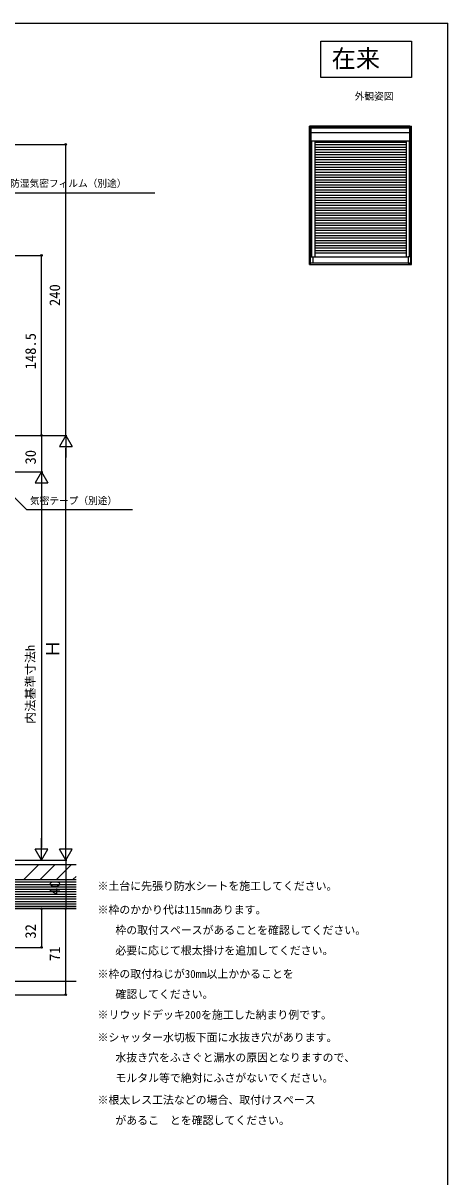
# Model space of a CAD drawing. Units: millimetres, scale not verified. Extents: x -525 to 525, y -783 to 779.
# Drawn here: x 174 to 525, y -204 to 747 of the extents above; entities that cross this region are included whole.
import ezdxf
from ezdxf.enums import TextEntityAlignment as Align

# ---------------------------------------------------------------- set-up
doc = ezdxf.new("R2010")
doc.units = ezdxf.units.MM
doc.header["$LTSCALE"] = 4
for name, color, linetype in [('0-1_USER1', 3, 'Continuous'), ('0-6_YKK_A1', 4, 'Continuous'), ('0-7_YKK_D', 6, 'Continuous'), ('0-8_YKK_ZWAK', 7, 'Continuous'), ('0-9_YSS_K', 3, 'Continuous'), ('0-A_YSS_KE', 3, 'Continuous')]:
    doc.layers.add(name, color=color, linetype=linetype)
doc.styles.add('ＭＳ ゴシック', font='')
doc.styles.get('ＭＳ ゴシック').set_extended_font_data('MS Gothic')

msp = doc.modelspace()

# ---------------------------------------------------------------- linework, layer by layer
at = {"layer": '0-1_USER1'}
msp.add_lwpolyline([(420, 732.3), (495, 732.3), (495, 702.3), (420, 702.3)], close=True, dxfattribs=at)
at = {"layer": '0-6_YKK_A1'}
for p, q in [((410.607, 548.359), (410.607, 662.3)), ((412.118, 662.3), (410.607, 662.3)), ((411.549, 548.359), (411.549, 662.3)), ((494.058, 661.094), (411.549, 661.094)), ((412.067, 650.106), (412.067, 661.094)), ((493.54, 660.658), (412.067, 660.658)), ((493.54, 656.701), (412.067, 656.701)), ((493.489, 662.3), (412.118, 662.3)), ((493.489, 662.3), (495, 662.3)), ((493.54, 650.106), (493.54, 661.094)), ((494.058, 662.3), (494.058, 548.359)), ((495, 548.359), (495, 662.3)), ((494.058, 650.056), (411.549, 650.056)), ((412.35, 650.056), (412.35, 554.505)), ((414.987, 650.056), (414.987, 554.387)), ((490.62, 648.988), (414.987, 648.988)), ((490.62, 646.916), (414.987, 646.916)), ((490.62, 650.056), (490.62, 554.387)), ((493.258, 554.505), (493.258, 650.056)), ((490.62, 644.844), (414.987, 644.844)), ((490.62, 642.772), (414.987, 642.772)), ((490.62, 640.699), (414.987, 640.699)), ((490.62, 638.627), (414.987, 638.627)), ((490.62, 636.555), (414.987, 636.555)), ((490.62, 634.483), (414.987, 634.483)), ((490.62, 632.411), (414.987, 632.411)), ((490.62, 630.339), (414.987, 630.339)), ((490.62, 628.267), (414.987, 628.267)), ((490.62, 626.195), (414.987, 626.195)), ((490.62, 624.122), (414.987, 624.122)), ((490.62, 622.05), (414.987, 622.05)), ((490.62, 619.978), (414.987, 619.978)), ((490.62, 617.906), (414.987, 617.906)), ((490.62, 615.834), (414.987, 615.834)), ((490.62, 613.762), (414.987, 613.762)), ((490.62, 611.69), (414.987, 611.69)), ((490.62, 609.617), (414.987, 609.617)), ((490.62, 607.545), (414.987, 607.545)), ((414.987, 605.473), (490.62, 605.473)), ((414.987, 603.401), (490.62, 603.401)), ((414.987, 601.329), (490.62, 601.329)), ((414.987, 599.257), (490.62, 599.257)), ((414.987, 597.185), (490.62, 597.185)), ((414.987, 595.112), (490.62, 595.112)), ((414.987, 593.04), (490.62, 593.04)), ((414.987, 590.968), (490.62, 590.968)), ((414.987, 588.896), (490.62, 588.896)), ((414.987, 586.824), (490.62, 586.824)), ((414.987, 584.752), (490.62, 584.752)), ((414.987, 582.68), (490.62, 582.68)), ((414.987, 580.607), (490.62, 580.607)), ((414.987, 578.535), (490.62, 578.535)), ((414.987, 576.463), (490.62, 576.463)), ((414.987, 574.391), (490.62, 574.391)), ((414.987, 572.319), (490.62, 572.319)), ((414.987, 570.247), (490.62, 570.247)), ((414.987, 568.175), (490.62, 568.175)), ((414.987, 566.102), (490.62, 566.102)), ((414.987, 564.03), (490.62, 564.03)), ((414.987, 561.958), (490.62, 561.958)), ((492.104, 554.387), (413.504, 554.387)), ((414.987, 559.886), (490.62, 559.886)), ((414.987, 558.002), (490.62, 558.002)), ((492.104, 554.505), (492.104, 549.418)), ((494.058, 554.505), (492.104, 554.505)), ((410.607, 548.359), (495, 548.359)), ((412.35, 549.418), (412.35, 549.301)), ((493.258, 549.301), (412.35, 549.301)), ((492.104, 549.418), (494.058, 549.418)), ((493.258, 549.301), (493.258, 549.418))]:
    msp.add_line(p, q, dxfattribs=at)
msp.add_lwpolyline([(411.549, 554.505), (413.504, 554.505), (413.504, 549.418), (411.549, 549.418)], dxfattribs=at)
for centre, start, end in [((412.118, 650.106), 180, 270), ((493.489, 650.106), 270, 360)]:
    msp.add_arc(centre, 0.0509, start, end, dxfattribs=at)
at = {"layer": '0-7_YKK_D'}
for p, q in [((-26.006, 647.297), (210.5, 647.297)), ((209.5, 407.3), (209.5, 647.297)), ((-14.654, 555.803), (190.5, 555.803)), ((189.5, 407.3), (189.5, 555.803)), ((72.2, 407.3), (190.5, 407.3)), ((89, 407.3), (210.5, 407.3)), ((103.5, 407.3), (210.5, 407.3)), ((103.5, 407.3), (190.5, 407.3)), ((189.5, 407.3), (189.5, 377.3)), ((209.5, 407.3), (204.25, 398.207)), ((209.5, 407.3), (214.75, 398.207)), ((209.5, 407.3), (209.5, 389.113)), ((204.25, 398.207), (214.75, 398.207)), ((209.5, 67.8), (209.5, 396.8)), ((42.4, 377.3), (190.5, 377.3)), ((91, 377.3), (190.5, 377.3)), ((189.5, 377.3), (184.25, 368.207)), ((189.5, 377.3), (194.75, 368.207)), ((189.5, 377.3), (189.5, 359.113)), ((184.25, 368.207), (194.75, 368.207)), ((189.5, 366.8), (189.5, 67.8)), ((189.5, 57.3), (189.5, 75.487)), ((209.5, 57.3), (209.5, 75.487)), ((85.544, 57.3), (210.5, 57.3)), ((86, 57.3), (210.5, 57.3)), ((91, 57.3), (190.5, 57.3)), ((189.5, 57.3), (184.25, 66.393)), ((194.75, 66.393), (184.25, 66.393)), ((189.5, 57.3), (194.75, 66.393)), ((209.5, 57.3), (204.25, 66.393)), ((214.75, 66.393), (204.25, 66.393)), ((209.5, 57.3), (214.75, 66.393)), ((209.5, 57.3), (209.5, 17.3)), ((89, 17.3), (210.5, 17.3)), ((89, 17.3), (190.5, 17.3)), ((89, 17.3), (210.5, 17.3)), ((189.5, 17.3), (189.5, -14.7)), ((209.5, -53.7), (209.5, 17.3)), ((-26.3, -14.7), (190.5, -14.7)), ((-26.001, -53.7), (210.5, -53.7))]:
    msp.add_line(p, q, dxfattribs=at)
for points in [[(119.5, 565.669), (121.303, 567.472), (161.143, 607.312), (283.162, 607.312)], [(113.069, 410.3), (114.872, 408.497), (177.159, 346.21), (264.63, 346.21)]]:
    msp.add_lwpolyline(points, dxfattribs=at)
for centre in [(209.5, 647.297), (189.5, 555.803), (189.5, 407.3), (189.5, 407.3), (189.5, 17.3), (209.5, 17.3), (189.5, -14.7), (209.5, -53.7)]:
    msp.add_circle(centre, 0.637, dxfattribs=at)
at = {"layer": '0-8_YKK_ZWAK'}
msp.add_line((-525, 747.3), (525, 747.3), dxfattribs=at)
msp.add_lwpolyline([(-525, -782.7), (525, -782.7), (525, 747.3)], dxfattribs=at)
at = {"layer": '0-9_YSS_K'}
for p, q in [((175.033, 41.3), (187.033, 53.3)), ((188.503, 41.3), (200.503, 53.3)), ((201.974, 41.3), (213.974, 53.3)), ((117, 39.3), (218, 39.3)), ((215.444, 41.3), (218, 43.856)), ((117, 37.3), (218, 37.3)), ((117, 35.3), (218, 35.3)), ((117, 33.3), (218, 33.3)), ((117, 31.3), (218, 31.3)), ((117, 29.3), (218, 29.3)), ((117, 27.3), (218, 27.3)), ((117, 25.3), (218, 25.3)), ((117, 23.3), (218, 23.3)), ((117, 21.3), (218, 21.3)), ((117, 19.3), (218, 19.3))]:
    msp.add_line(p, q, dxfattribs=at)
at = {"layer": '0-A_YSS_KE'}
for points in [[(218, 53.3), (88, 53.3), (88, 41.3), (218, 41.3)], [(218, 17.3), (117, 17.3), (117, 41.3), (218, 41.3)], [(218, -42.7), (117, -42.7), (117, 17.3), (218, 17.3)]]:
    msp.add_lwpolyline(points, dxfattribs=at)

# ---------------------------------------------------------------- texts
at = {"layer": '0-1_USER1', "style": 'ＭＳ ゴシック'}
for s, height, p in [('在来', 14.66, (429, 706.3)), ('外観姿図', 5.865, (448, 682.3)), ('※土台に先張り防水シートを施工してください。', 6.598, (235.773, 30.681)), ('※枠のかかり代は115mmあります。', 6.598, (235.773, 11.107)), ('\u3000 枠の取付スペースがあることを確認してください。', 6.598, (237, -5.734)), ('\u3000 必要に応じて根太掛けを追加してください。', 6.598, (237, -22.524)), ('※枠の取付ねじが30mm以上かかることを', 6.598, (235.773, -41.836)), ('\u3000 確認してください。', 6.598, (237, -58.575)), ('※リウッドデッキ200を施工した納まり例です。', 6.598, (235.773, -75.524)), ('※シャッター水切板下面に水抜き穴があります。', 6.598, (235.773, -94.149)), ('\u3000 水抜き穴をふさぐと漏水の原因となりますので、', 6.598, (237, -110.734)), ('\u3000 モルタル等で絶対にふさがないでください。', 6.598, (237, -127.575)), ('※根太レス工法などの場合、取付けスペース', 6.598, (235.773, -145.683)), ('\u3000 があるこ\u3000とを確認してください。', 6.598, (237, -162.524))]:
    msp.add_text(s, height=height, dxfattribs=at).set_placement(p, align=Align.BOTTOM_LEFT)
at = {"layer": '0-7_YKK_D', "style": 'ＭＳ ゴシック'}
for s, p in [('防湿気密フィルム（別途）', (163.621, 610.448)), ('気密テープ（別途）', (179.954, 348.903))]:
    msp.add_text(s, height=5.865, dxfattribs=at).set_placement(p, align=Align.BOTTOM_LEFT)
for s, height, p in [('240', 8.798, (207.5, 514.071)), ('148.5', 8.798, (187.5, 461.847)), ('30', 8.798, (187.5, 383.436)), ('内法基準寸法h', 7.331, (186.136, 169.63)), ('Ｈ', 11, (207.5, 223.948)), ('40', 8.798, (207.5, 28.573)), ('32', 8.798, (187.5, -7.427)), ('71', 8.798, (207.5, -25.87))]:
    msp.add_text(s, height=height, rotation=90, dxfattribs=at).set_placement(p, align=Align.BOTTOM_LEFT)

doc.saveas('drawing.dxf')
